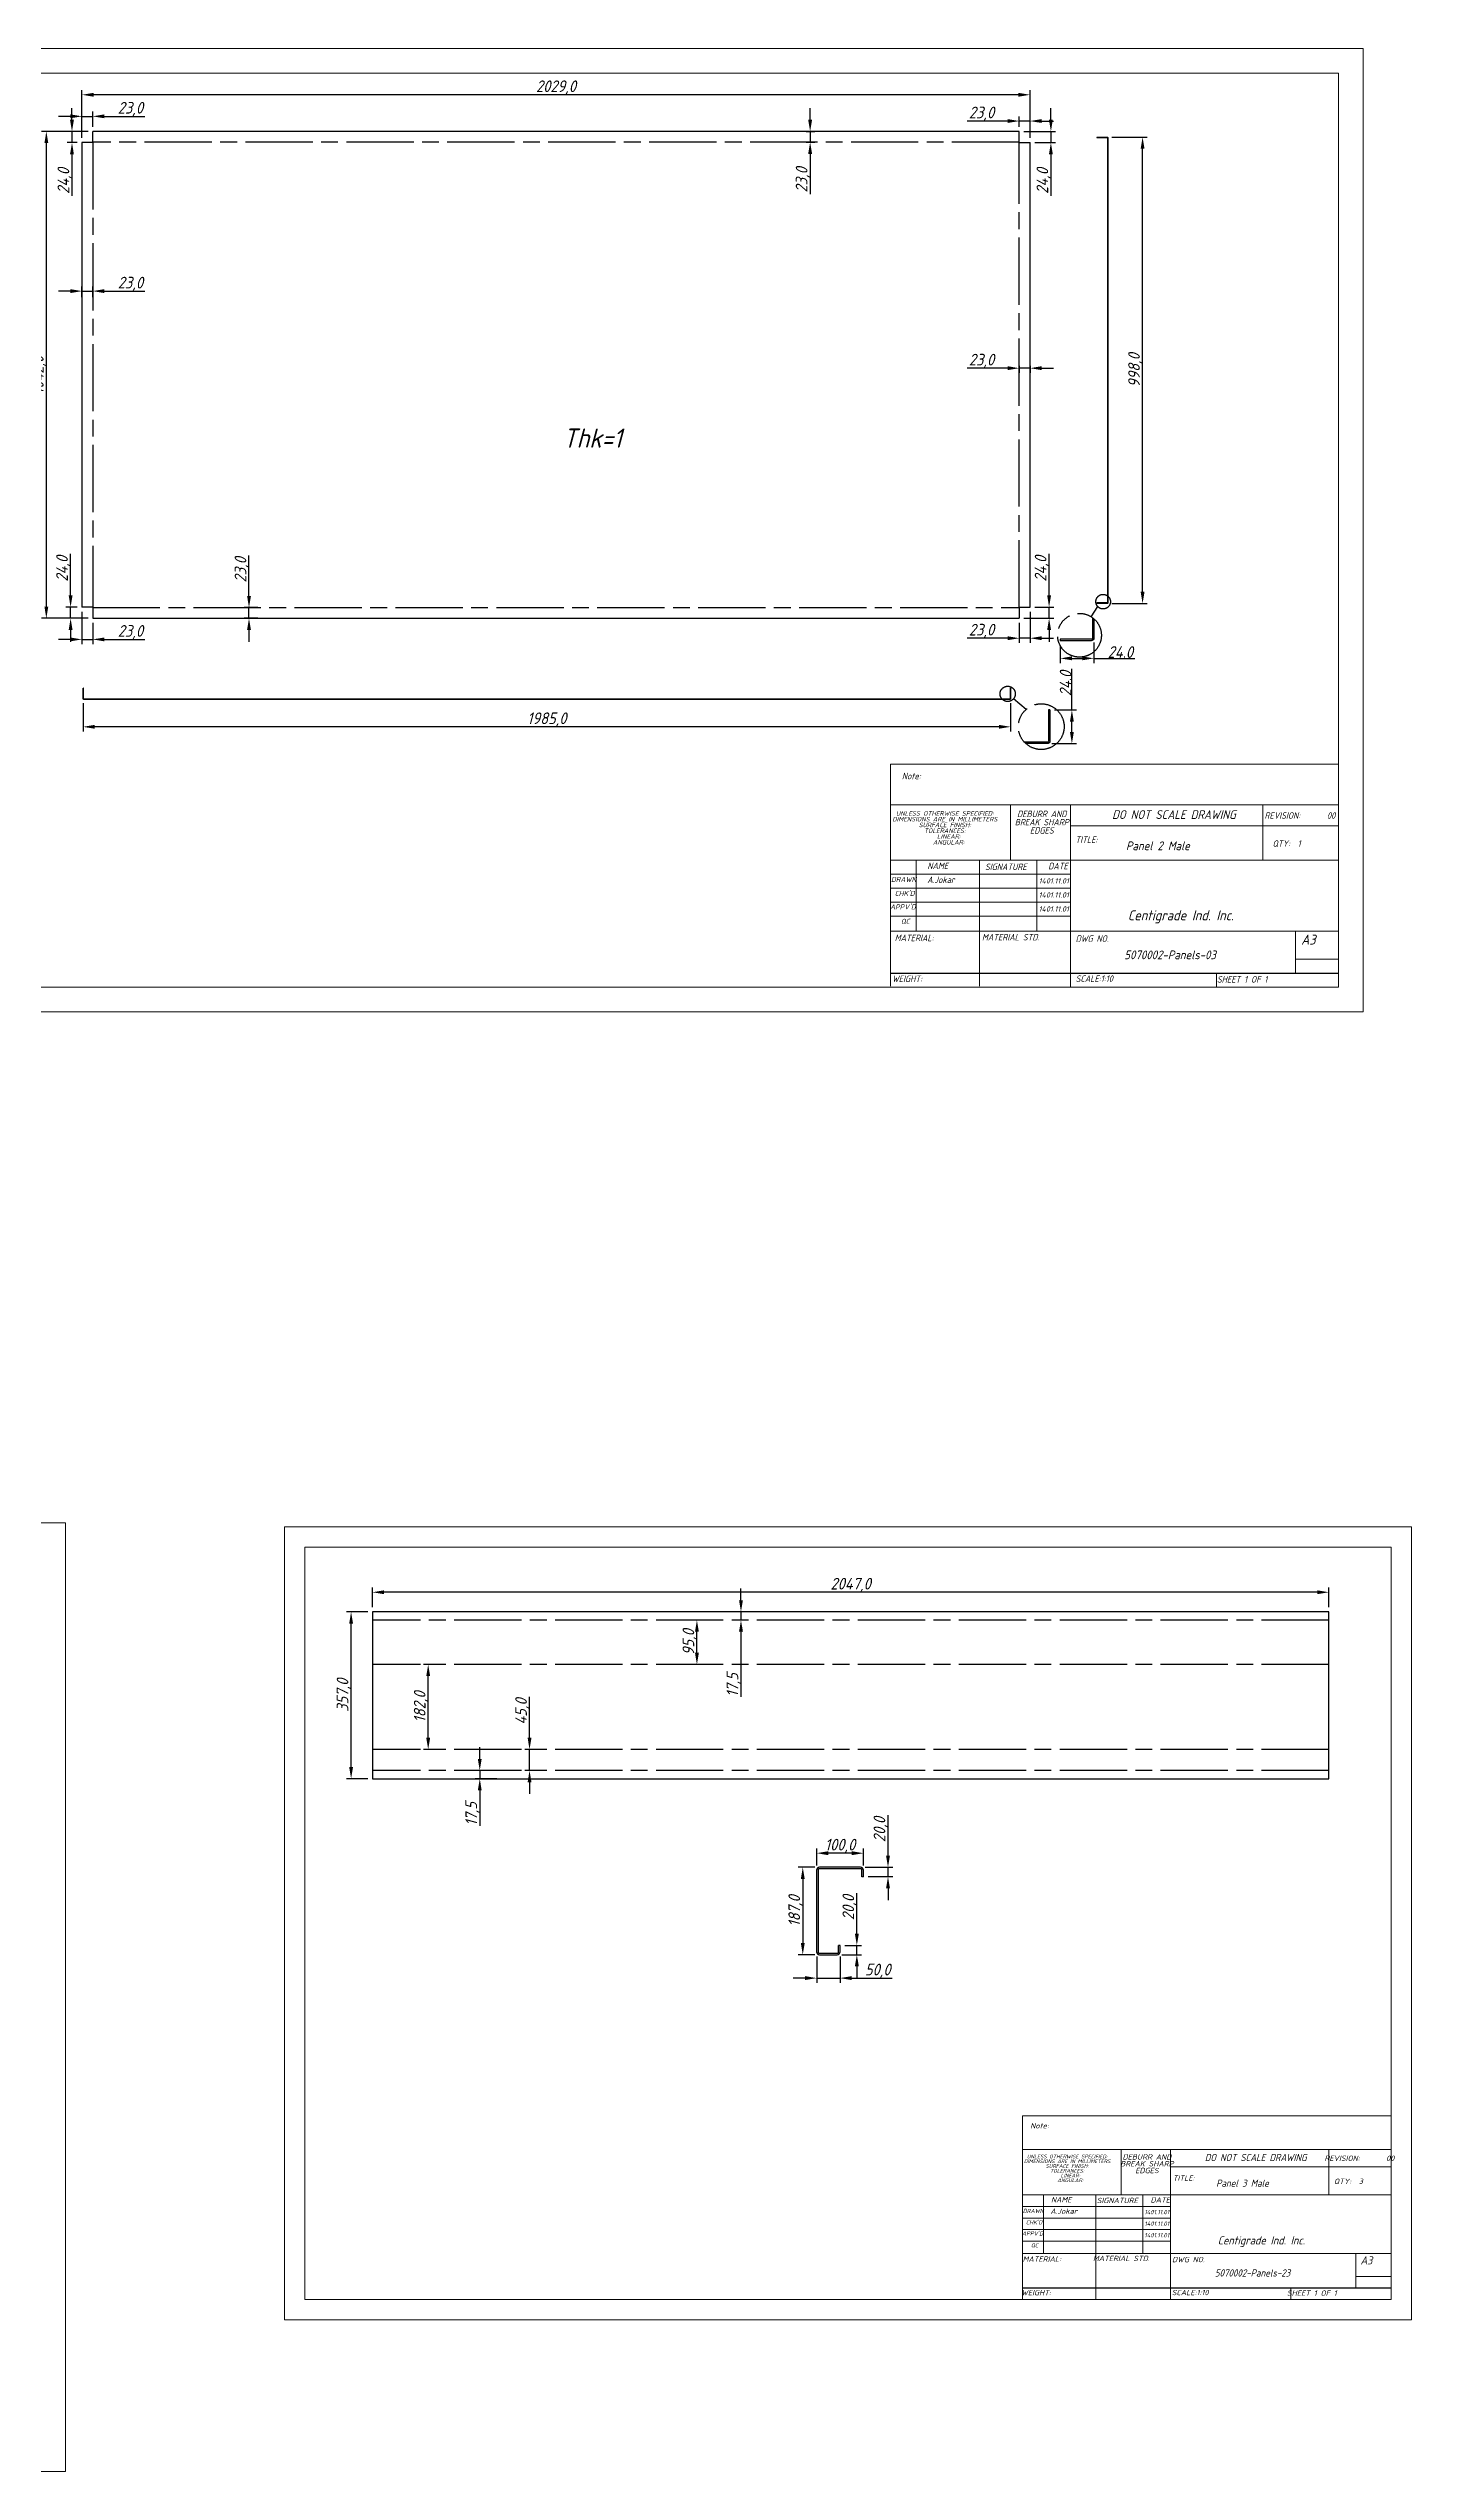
# Model space of a CAD drawing. Header units: inches. Extents: x 18597 to 101525, y -10106 to 51.
# Drawn here: x 37275 to 40192, y -5499 to -314 of the extents above; entities that cross this region are included whole.
import ezdxf

# ---------------------------------------------------------------- set-up
doc = ezdxf.new("R2010")
doc.units = ezdxf.units.IN
doc.header["$LTSCALE"] = 6
doc.header["$MEASUREMENT"] = 0
doc.linetypes.add('ACAD_ISO08W100', pattern=[36, 24, -3, 6, -3])
doc.linetypes.add('SLD-Solid', pattern=[0])
doc.styles.add('GENISO', font='geniso.shx', dxfattribs={"oblique": 15})
doc.dimstyles.new('Scale', dxfattribs={"dimscale": 10, "dimtxt": 2.5, "dimasz": 2.5, "dimexe": 1, "dimexo": 1, "dimgap": 0.1, "dimtad": 1, "dimdec": 1, "dimzin": 0, "dimtxsty": 'GENISO', "dimcen": 2.5, "dimclrd": 1, "dimclre": 1, "dimclrt": 256, "dimadec": 0, "dimazin": 0, "dimtfac": 1, "dimtdec": 1, "dimtmove": 0, "dimatfit": 3, "dimfxl": 1, "dimtzin": 0, "dimlwd": -1, "dimlwe": -1, "dimarcsym": 0})

# ---------------------------------------------------------------- blocks, each defined once
blk = doc.blocks.new('*D122')
at = {"color": 1, "transparency": 16777216}
for p, q in [((39464.8, -1729.4), (39464.8, -1641.6)), ((39427.9, -1729.4), (39474.8, -1729.4)), ((39464.8, -1776.4), (39464.8, -1754.4)), ((39421.9, -1801.4), (39474.8, -1801.4))]:
    blk.add_line(p, q, dxfattribs=at)
for points in [[(39460.6, -1754.4), (39469, -1754.4), (39464.8, -1729.4)], [(39460.6, -1776.4), (39469, -1776.4), (39464.8, -1801.4)]]:
    blk.add_solid(points, dxfattribs=at)
at = {"layer": 'Defpoints', "color": 0, "transparency": 16777216}
for p in [(39417.9, -1729.4), (39464.8, -1729.4), (39411.9, -1801.4)]:
    blk.add_point(p, dxfattribs=at)
at = {"transparency": 16777216, "insert": (39451.3, -1673), "char_height": 25, "attachment_point": 5, "rotation": 90, "style": 'GENISO'}
blk.add_mtext('24.0', dxfattribs=at)
blk = doc.blocks.new('*D123')
at = {"color": 1, "transparency": 16777216}
for p, q in [((39440, -1591.1), (39440, -1629)), ((39512, -1585.1), (39512, -1629)), ((39465, -1619), (39487, -1619)), ((39512, -1619), (39599.7, -1619))]:
    blk.add_line(p, q, dxfattribs=at)
for points in [[(39465, -1614.8), (39465, -1623.1), (39440, -1619)], [(39487, -1614.8), (39487, -1623.1), (39512, -1619)]]:
    blk.add_solid(points, dxfattribs=at)
at = {"layer": 'Defpoints', "color": 0, "transparency": 16777216}
for p in [(39440, -1581.1), (39512, -1575.1), (39512, -1619)]:
    blk.add_point(p, dxfattribs=at)
at = {"transparency": 16777216, "insert": (39568.4, -1605.5), "char_height": 25, "attachment_point": 5, "style": 'GENISO'}
blk.add_mtext('24.0', dxfattribs=at)
blk = doc.blocks.new('*D124')
at = {"color": 1, "transparency": 16777216}
for p, q in [((37348.6, -1715.1), (37348.6, -1775.5)), ((39333.6, -1715.1), (39333.6, -1775.5)), ((39308.6, -1765.5), (37373.6, -1765.5))]:
    blk.add_line(p, q, dxfattribs=at)
for points in [[(37373.6, -1761.3), (37373.6, -1769.6), (37348.6, -1765.5)], [(39308.6, -1761.3), (39308.6, -1769.6), (39333.6, -1765.5)]]:
    blk.add_solid(points, dxfattribs=at)
at = {"layer": 'Defpoints', "color": 0, "transparency": 16777216}
for p in [(37348.6, -1705.1), (39333.6, -1705.1), (37348.6, -1765.5)]:
    blk.add_point(p, dxfattribs=at)
at = {"transparency": 16777216, "insert": (38341.1, -1750.1), "char_height": 25, "attachment_point": 5, "style": 'GENISO'}
blk.add_mtext('1985,0', dxfattribs=at)
blk = doc.blocks.new('*D125')
at = {"color": 1, "transparency": 16777216}
for p, q in [((39550, -503.5), (39626.1, -503.5)), ((39616.1, -1476.5), (39616.1, -528.5)), ((39550, -1501.5), (39626.1, -1501.5))]:
    blk.add_line(p, q, dxfattribs=at)
for points in [[(39611.9, -528.5), (39620.2, -528.5), (39616.1, -503.5)], [(39611.9, -1476.5), (39620.2, -1476.5), (39616.1, -1501.5)]]:
    blk.add_solid(points, dxfattribs=at)
at = {"layer": 'Defpoints', "color": 0, "transparency": 16777216}
for p in [(39540, -503.5), (39616.1, -503.5), (39540, -1501.5)]:
    blk.add_point(p, dxfattribs=at)
at = {"transparency": 16777216, "insert": (39600.7, -1002.5), "char_height": 25, "attachment_point": 5, "rotation": 90, "style": 'GENISO'}
blk.add_mtext('998,0', dxfattribs=at)
blk = doc.blocks.new('*D133')
at = {"color": 1, "transparency": 16777216}
for p, q in [((37321.9, -1484.3), (37321.9, -1395.3)), ((37336.2, -1509.3), (37311.9, -1509.3)), ((37359.2, -1533.3), (37311.9, -1533.3)), ((37321.9, -1533.3), (37321.9, -1509.3)), ((37321.9, -1558.3), (37321.9, -1583.3))]:
    blk.add_line(p, q, dxfattribs=at)
for points in [[(37317.8, -1484.3), (37326.1, -1484.3), (37321.9, -1509.3)], [(37317.8, -1558.3), (37326.1, -1558.3), (37321.9, -1533.3)]]:
    blk.add_solid(points, dxfattribs=at)
at = {"layer": 'Defpoints', "color": 0, "transparency": 16777216}
for p in [(37321.9, -1509.3), (37346.2, -1509.3), (37369.2, -1533.3)]:
    blk.add_point(p, dxfattribs=at)
at = {"transparency": 16777216, "insert": (37306.5, -1427.3), "char_height": 25, "attachment_point": 5, "rotation": 90, "style": 'GENISO'}
blk.add_mtext('24,0', dxfattribs=at)
blk = doc.blocks.new('*D130')
at = {"color": 1, "transparency": 16777216}
for p, q in [((37324.9, -466.3), (37324.9, -441.3)), ((37359.2, -491.3), (37314.9, -491.3)), ((37336.2, -515.3), (37314.9, -515.3)), ((37324.9, -491.3), (37324.9, -515.3)), ((37324.9, -540.3), (37324.9, -629.2))]:
    blk.add_line(p, q, dxfattribs=at)
for points in [[(37320.7, -466.3), (37329, -466.3), (37324.9, -491.3)], [(37320.7, -540.3), (37329, -540.3), (37324.9, -515.3)]]:
    blk.add_solid(points, dxfattribs=at)
at = {"layer": 'Defpoints', "color": 0, "transparency": 16777216}
for p in [(37324.9, -515.3), (37346.2, -515.3), (37369.2, -491.3)]:
    blk.add_point(p, dxfattribs=at)
at = {"transparency": 16777216, "insert": (37309.5, -597.3), "char_height": 25, "attachment_point": 5, "rotation": 90, "style": 'GENISO'}
blk.add_mtext('24,0', dxfattribs=at)
blk = doc.blocks.new('*D131')
at = {"color": 1, "transparency": 16777216}
for p, q in [((39419.9, -466.3), (39419.9, -441.3)), ((39362.2, -491.3), (39429.9, -491.3)), ((39385.2, -515.3), (39429.9, -515.3)), ((39419.9, -491.3), (39419.9, -515.3)), ((39419.9, -540.3), (39419.9, -629.2))]:
    blk.add_line(p, q, dxfattribs=at)
for points in [[(39415.7, -466.3), (39424, -466.3), (39419.9, -491.3)], [(39415.7, -540.3), (39424, -540.3), (39419.9, -515.3)]]:
    blk.add_solid(points, dxfattribs=at)
at = {"layer": 'Defpoints', "color": 0, "transparency": 16777216}
for p in [(39352.2, -491.3), (39375.2, -515.3), (39419.9, -515.3)]:
    blk.add_point(p, dxfattribs=at)
at = {"transparency": 16777216, "insert": (39404.5, -597.3), "char_height": 25, "attachment_point": 5, "rotation": 90, "style": 'GENISO'}
blk.add_mtext('24,0', dxfattribs=at)
blk = doc.blocks.new('*D132')
at = {"color": 1, "transparency": 16777216}
for p, q in [((39416, -1484.3), (39416, -1395.3)), ((39362.2, -1533.3), (39426, -1533.3)), ((39385.2, -1509.3), (39426, -1509.3)), ((39416, -1533.3), (39416, -1509.3)), ((39416, -1558.3), (39416, -1583.3))]:
    blk.add_line(p, q, dxfattribs=at)
for points in [[(39411.9, -1484.3), (39420.2, -1484.3), (39416, -1509.3)], [(39411.9, -1558.3), (39420.2, -1558.3), (39416, -1533.3)]]:
    blk.add_solid(points, dxfattribs=at)
at = {"layer": 'Defpoints', "color": 0, "transparency": 16777216}
for p in [(39352.2, -1533.3), (39375.2, -1509.3), (39416, -1509.3)]:
    blk.add_point(p, dxfattribs=at)
at = {"transparency": 16777216, "insert": (39400.7, -1427.3), "char_height": 25, "attachment_point": 5, "rotation": 90, "style": 'GENISO'}
blk.add_mtext('24,0', dxfattribs=at)
blk = doc.blocks.new('*D110')
at = {"color": 1, "transparency": 16777216}
for p, q in [((39352.2, -1543.3), (39352.2, -1585.9)), ((39375.2, -1519.3), (39375.2, -1585.9)), ((39327.2, -1575.9), (39240.7, -1575.9)), ((39375.2, -1575.9), (39352.2, -1575.9)), ((39400.2, -1575.9), (39425.2, -1575.9))]:
    blk.add_line(p, q, dxfattribs=at)
for points in [[(39327.2, -1571.7), (39327.2, -1580.1), (39352.2, -1575.9)], [(39400.2, -1571.7), (39400.2, -1580.1), (39375.2, -1575.9)]]:
    blk.add_solid(points, dxfattribs=at)
at = {"layer": 'Defpoints', "color": 0, "transparency": 16777216}
for p in [(39352.2, -1533.3), (39375.2, -1509.3), (39352.2, -1575.9)]:
    blk.add_point(p, dxfattribs=at)
at = {"transparency": 16777216, "insert": (39271.4, -1560.5), "char_height": 25, "attachment_point": 5, "style": 'GENISO'}
blk.add_mtext('23,0', dxfattribs=at)
blk = doc.blocks.new('*D111')
at = {"color": 1, "transparency": 16777216}
for p, q in [((37346.2, -1519.3), (37346.2, -1588.4)), ((37369.2, -1543.3), (37369.2, -1588.4)), ((37321.2, -1578.4), (37296.2, -1578.4)), ((37346.2, -1578.4), (37369.2, -1578.4)), ((37394.2, -1578.4), (37480.6, -1578.4))]:
    blk.add_line(p, q, dxfattribs=at)
for points in [[(37321.2, -1574.3), (37321.2, -1582.6), (37346.2, -1578.4)], [(37394.2, -1574.3), (37394.2, -1582.6), (37369.2, -1578.4)]]:
    blk.add_solid(points, dxfattribs=at)
at = {"layer": 'Defpoints', "color": 0, "transparency": 16777216}
for p in [(37346.2, -1509.3), (37369.2, -1533.3), (37369.2, -1578.4)]:
    blk.add_point(p, dxfattribs=at)
at = {"transparency": 16777216, "insert": (37449.9, -1563.1), "char_height": 25, "attachment_point": 5, "style": 'GENISO'}
blk.add_mtext('23,0', dxfattribs=at)
blk = doc.blocks.new('*D112')
at = {"color": 1, "transparency": 16777216}
for p, q in [((37321.2, -459), (37296.2, -459)), ((37346.2, -505.3), (37346.2, -449)), ((37346.2, -459), (37369.2, -459)), ((37369.2, -481.3), (37369.2, -449)), ((37394.2, -459), (37480.6, -459))]:
    blk.add_line(p, q, dxfattribs=at)
for points in [[(37321.2, -454.8), (37321.2, -463.1), (37346.2, -459)], [(37394.2, -454.8), (37394.2, -463.1), (37369.2, -459)]]:
    blk.add_solid(points, dxfattribs=at)
at = {"layer": 'Defpoints', "color": 0, "transparency": 16777216}
for p in [(37369.2, -459), (37346.2, -515.3), (37369.2, -491.3)]:
    blk.add_point(p, dxfattribs=at)
at = {"transparency": 16777216, "insert": (37449.9, -443.6), "char_height": 25, "attachment_point": 5, "style": 'GENISO'}
blk.add_mtext('23,0', dxfattribs=at)
blk = doc.blocks.new('*D113')
at = {"color": 1, "transparency": 16777216}
for p, q in [((39352.2, -481.3), (39352.2, -459.1)), ((39375.2, -505.3), (39375.2, -459.1)), ((39327.2, -469.1), (39240.7, -469.1)), ((39375.2, -469.1), (39352.2, -469.1)), ((39400.2, -469.1), (39425.2, -469.1))]:
    blk.add_line(p, q, dxfattribs=at)
for points in [[(39327.2, -464.9), (39327.2, -473.2), (39352.2, -469.1)], [(39400.2, -464.9), (39400.2, -473.2), (39375.2, -469.1)]]:
    blk.add_solid(points, dxfattribs=at)
at = {"layer": 'Defpoints', "color": 0, "transparency": 16777216}
for p in [(39352.2, -469.1), (39352.2, -491.3), (39375.2, -515.3)]:
    blk.add_point(p, dxfattribs=at)
at = {"transparency": 16777216, "insert": (39271.4, -453.7), "char_height": 25, "attachment_point": 5, "style": 'GENISO'}
blk.add_mtext('23,0', dxfattribs=at)
blk = doc.blocks.new('*D114')
at = {"color": 1, "transparency": 16777216}
for p, q in [((37346.2, -505.3), (37346.2, -402.9)), ((39350.2, -412.9), (37371.2, -412.9)), ((39375.2, -505.3), (39375.2, -402.9))]:
    blk.add_line(p, q, dxfattribs=at)
for points in [[(37371.2, -408.7), (37371.2, -417), (37346.2, -412.9)], [(39350.2, -408.7), (39350.2, -417), (39375.2, -412.9)]]:
    blk.add_solid(points, dxfattribs=at)
at = {"layer": 'Defpoints', "color": 0, "transparency": 16777216}
for p in [(37346.2, -412.9), (37346.2, -515.3), (39375.2, -515.3)]:
    blk.add_point(p, dxfattribs=at)
at = {"transparency": 16777216, "insert": (38360.7, -397.5), "char_height": 25, "attachment_point": 5, "style": 'GENISO'}
blk.add_mtext('2029,0', dxfattribs=at)
blk = doc.blocks.new('*D115')
at = {"color": 1, "transparency": 16777216}
for p, q in [((37359.2, -491.3), (37260, -491.3)), ((37270, -1508.3), (37270, -516.3)), ((37359.2, -1533.3), (37260, -1533.3))]:
    blk.add_line(p, q, dxfattribs=at)
for points in [[(37265.9, -516.3), (37274.2, -516.3), (37270, -491.3)], [(37265.9, -1508.3), (37274.2, -1508.3), (37270, -1533.3)]]:
    blk.add_solid(points, dxfattribs=at)
at = {"layer": 'Defpoints', "color": 0, "transparency": 16777216}
for p in [(37270, -491.3), (37369.2, -491.3), (37369.2, -1533.3)]:
    blk.add_point(p, dxfattribs=at)
at = {"transparency": 16777216, "insert": (37254.7, -1012.3), "char_height": 25, "attachment_point": 5, "rotation": 90, "style": 'GENISO'}
blk.add_mtext('1042,0', dxfattribs=at)
blk = doc.blocks.new('*D138')
at = {"color": 1, "transparency": 16777216}
for p, q in [((39327.2, -998), (39240.7, -998)), ((39352.2, -993), (39352.2, -1008)), ((39375.2, -998), (39352.2, -998)), ((39375.2, -993), (39375.2, -1008)), ((39400.2, -998), (39425.2, -998))]:
    blk.add_line(p, q, dxfattribs=at)
for points in [[(39327.2, -993.8), (39327.2, -1002.1), (39352.2, -998)], [(39400.2, -993.8), (39400.2, -1002.1), (39375.2, -998)]]:
    blk.add_solid(points, dxfattribs=at)
at = {"layer": 'Defpoints', "color": 0, "transparency": 16777216}
for p in [(39352.2, -983), (39375.2, -983), (39352.2, -998)]:
    blk.add_point(p, dxfattribs=at)
at = {"transparency": 16777216, "insert": (39271.4, -982.6), "char_height": 25, "attachment_point": 5, "style": 'GENISO'}
blk.add_mtext('23,0', dxfattribs=at)
blk = doc.blocks.new('*D139')
at = {"color": 1, "transparency": 16777216}
for p, q in [((38904.6, -466.3), (38904.6, -441.3)), ((38895.9, -491.3), (38914.6, -491.3)), ((38895.9, -514.3), (38914.6, -514.3)), ((38904.6, -491.3), (38904.6, -514.3)), ((38904.6, -539.3), (38904.6, -625.7))]:
    blk.add_line(p, q, dxfattribs=at)
for points in [[(38900.4, -466.3), (38908.8, -466.3), (38904.6, -491.3)], [(38900.4, -539.3), (38908.8, -539.3), (38904.6, -514.3)]]:
    blk.add_solid(points, dxfattribs=at)
at = {"layer": 'Defpoints', "color": 0, "transparency": 16777216}
for p in [(38885.9, -491.3), (38885.9, -514.3), (38904.6, -514.3)]:
    blk.add_point(p, dxfattribs=at)
at = {"transparency": 16777216, "insert": (38889.2, -595), "char_height": 25, "attachment_point": 5, "rotation": 90, "style": 'GENISO'}
blk.add_mtext('23,0', dxfattribs=at)
blk = doc.blocks.new('*D140')
at = {"color": 1, "transparency": 16777216}
for p, q in [((37346.2, -845.7), (37346.2, -823)), ((37369.2, -845.7), (37369.2, -823)), ((37321.2, -833), (37296.2, -833)), ((37346.2, -833), (37369.2, -833)), ((37394.2, -833), (37480.6, -833))]:
    blk.add_line(p, q, dxfattribs=at)
for points in [[(37321.2, -828.9), (37321.2, -837.2), (37346.2, -833)], [(37394.2, -828.9), (37394.2, -837.2), (37369.2, -833)]]:
    blk.add_solid(points, dxfattribs=at)
at = {"layer": 'Defpoints', "color": 0, "transparency": 16777216}
for p in [(37346.2, -855.7), (37369.2, -833), (37369.2, -855.7)]:
    blk.add_point(p, dxfattribs=at)
at = {"transparency": 16777216, "insert": (37449.9, -817.7), "char_height": 25, "attachment_point": 5, "style": 'GENISO'}
blk.add_mtext('23,0', dxfattribs=at)
blk = doc.blocks.new('*D141')
at = {"color": 1, "transparency": 16777216}
for p, q in [((37703.7, -1485.3), (37703.7, -1398.8)), ((37722.5, -1510.3), (37693.7, -1510.3)), ((37722.5, -1533.3), (37693.7, -1533.3)), ((37703.7, -1533.3), (37703.7, -1510.3)), ((37703.7, -1558.3), (37703.7, -1583.3))]:
    blk.add_line(p, q, dxfattribs=at)
for points in [[(37699.6, -1485.3), (37707.9, -1485.3), (37703.7, -1510.3)], [(37699.6, -1558.3), (37707.9, -1558.3), (37703.7, -1533.3)]]:
    blk.add_solid(points, dxfattribs=at)
at = {"layer": 'Defpoints', "color": 0, "transparency": 16777216}
for p in [(37703.7, -1510.3), (37732.5, -1510.3), (37732.5, -1533.3)]:
    blk.add_point(p, dxfattribs=at)
at = {"transparency": 16777216, "insert": (37688.4, -1429.5), "char_height": 25, "attachment_point": 5, "rotation": 90, "style": 'GENISO'}
blk.add_mtext('23,0', dxfattribs=at)
blk = doc.blocks.new('*D446')
at = {"color": 1, "transparency": 16777216}
for p, q in [((39071.3, -4181.2), (39071.3, -4094.8)), ((39022.6, -4206.2), (39081.3, -4206.2)), ((39028.6, -4226.2), (39081.3, -4226.2)), ((39071.3, -4226.2), (39071.3, -4206.2)), ((39071.3, -4251.2), (39071.3, -4276.2))]:
    blk.add_line(p, q, dxfattribs=at)
for points in [[(39067.1, -4181.2), (39075.4, -4181.2), (39071.3, -4206.2)], [(39067.1, -4251.2), (39075.4, -4251.2), (39071.3, -4226.2)]]:
    blk.add_solid(points, dxfattribs=at)
at = {"layer": 'Defpoints', "color": 0, "transparency": 16777216}
for p in [(39012.6, -4206.2), (39018.6, -4226.2), (39071.3, -4206.2)]:
    blk.add_point(p, dxfattribs=at)
at = {"transparency": 16777216, "insert": (39055.9, -4125.5), "char_height": 25, "attachment_point": 5, "rotation": 90, "style": 'GENISO'}
blk.add_mtext('20,0', dxfattribs=at)
blk = doc.blocks.new('*D447')
at = {"color": 1, "transparency": 16777216}
for p, q in [((38918.6, -4202.2), (38918.6, -4166)), ((38993.6, -4176), (38943.6, -4176)), ((39018.6, -4202.2), (39018.6, -4166))]:
    blk.add_line(p, q, dxfattribs=at)
for points in [[(38943.6, -4171.8), (38943.6, -4180.2), (38918.6, -4176)], [(38993.6, -4171.8), (38993.6, -4180.2), (39018.6, -4176)]]:
    blk.add_solid(points, dxfattribs=at)
at = {"layer": 'Defpoints', "color": 0, "transparency": 16777216}
for p in [(38918.6, -4176), (38918.6, -4212.2), (39018.6, -4212.2)]:
    blk.add_point(p, dxfattribs=at)
at = {"transparency": 16777216, "insert": (38968.6, -4160.6), "char_height": 25, "attachment_point": 5, "style": 'GENISO'}
blk.add_mtext('100,0', dxfattribs=at)
blk = doc.blocks.new('*D448')
at = {"color": 1, "transparency": 16777216}
for p, q in [((38914.6, -4206.2), (38878.8, -4206.2)), ((38888.8, -4231.2), (38888.8, -4368.2)), ((38914.6, -4393.2), (38878.8, -4393.2))]:
    blk.add_line(p, q, dxfattribs=at)
for points in [[(38884.7, -4231.2), (38893, -4231.2), (38888.8, -4206.2)], [(38884.7, -4368.2), (38893, -4368.2), (38888.8, -4393.2)]]:
    blk.add_solid(points, dxfattribs=at)
at = {"layer": 'Defpoints', "color": 0, "transparency": 16777216}
for p in [(38924.6, -4206.2), (38888.8, -4393.2), (38924.6, -4393.2)]:
    blk.add_point(p, dxfattribs=at)
at = {"transparency": 16777216, "insert": (38873.5, -4299.7), "char_height": 25, "attachment_point": 5, "rotation": 90, "style": 'GENISO'}
blk.add_mtext('187,0', dxfattribs=at)
blk = doc.blocks.new('*D449')
at = {"color": 1, "transparency": 16777216}
for p, q in [((38918.6, -4397.2), (38918.6, -4453.3)), ((38968.6, -4397.2), (38968.6, -4453.3)), ((38893.6, -4443.3), (38868.6, -4443.3)), ((38918.6, -4443.3), (38968.6, -4443.3)), ((38993.6, -4443.3), (39080, -4443.3))]:
    blk.add_line(p, q, dxfattribs=at)
for points in [[(38893.6, -4439.1), (38893.6, -4447.5), (38918.6, -4443.3)], [(38993.6, -4439.1), (38993.6, -4447.5), (38968.6, -4443.3)]]:
    blk.add_solid(points, dxfattribs=at)
at = {"layer": 'Defpoints', "color": 0, "transparency": 16777216}
for p in [(38918.6, -4387.2), (38968.6, -4387.2), (38968.6, -4443.3)]:
    blk.add_point(p, dxfattribs=at)
at = {"transparency": 16777216, "insert": (39049.3, -4427.9), "char_height": 25, "attachment_point": 5, "style": 'GENISO'}
blk.add_mtext('50,0', dxfattribs=at)
blk = doc.blocks.new('*D450')
at = {"color": 1, "transparency": 16777216}
for p, q in [((39004.6, -4348.2), (39004.6, -4261.8)), ((38972.6, -4393.2), (39014.6, -4393.2)), ((38978.6, -4373.2), (39014.6, -4373.2)), ((39004.6, -4393.2), (39004.6, -4373.2)), ((39004.6, -4418.2), (39004.6, -4443.2))]:
    blk.add_line(p, q, dxfattribs=at)
for points in [[(39000.4, -4348.2), (39008.8, -4348.2), (39004.6, -4373.2)], [(39000.4, -4418.2), (39008.8, -4418.2), (39004.6, -4393.2)]]:
    blk.add_solid(points, dxfattribs=at)
at = {"layer": 'Defpoints', "color": 0, "transparency": 16777216}
for p in [(38962.6, -4393.2), (38968.6, -4373.2), (39004.6, -4373.2)]:
    blk.add_point(p, dxfattribs=at)
at = {"transparency": 16777216, "insert": (38989.2, -4292.5), "char_height": 25, "attachment_point": 5, "rotation": 90, "style": 'GENISO'}
blk.add_mtext('20,0', dxfattribs=at)
blk = doc.blocks.new('*D451')
at = {"color": 1, "transparency": 16777216}
for p, q in [((37967.8, -3649.6), (37967.8, -3607.6)), ((39989.8, -3617.6), (37992.8, -3617.6)), ((40014.8, -3649.6), (40014.8, -3607.6))]:
    blk.add_line(p, q, dxfattribs=at)
for points in [[(37992.8, -3613.4), (37992.8, -3621.7), (37967.8, -3617.6)], [(39989.8, -3613.4), (39989.8, -3621.7), (40014.8, -3617.6)]]:
    blk.add_solid(points, dxfattribs=at)
at = {"layer": 'Defpoints', "color": 0, "transparency": 16777216}
for p in [(37967.8, -3617.6), (37967.8, -3659.6), (40014.8, -3659.6)]:
    blk.add_point(p, dxfattribs=at)
at = {"transparency": 16777216, "insert": (38991.3, -3602.2), "char_height": 25, "attachment_point": 5, "style": 'GENISO'}
blk.add_mtext('2047,0', dxfattribs=at)
blk = doc.blocks.new('*D452')
at = {"color": 1, "transparency": 16777216}
for p, q in [((37957.8, -3659.6), (37912.2, -3659.6)), ((37922.2, -3991.6), (37922.2, -3684.6)), ((37957.8, -4016.6), (37912.2, -4016.6))]:
    blk.add_line(p, q, dxfattribs=at)
for points in [[(37918.1, -3684.6), (37926.4, -3684.6), (37922.2, -3659.6)], [(37918.1, -3991.6), (37926.4, -3991.6), (37922.2, -4016.6)]]:
    blk.add_solid(points, dxfattribs=at)
at = {"layer": 'Defpoints', "color": 0, "transparency": 16777216}
for p in [(37922.2, -3659.6), (37967.8, -3659.6), (37967.8, -4016.6)]:
    blk.add_point(p, dxfattribs=at)
at = {"transparency": 16777216, "insert": (37906.8, -3838.1), "char_height": 25, "attachment_point": 5, "rotation": 90, "style": 'GENISO'}
blk.add_mtext('357,0', dxfattribs=at)
blk = doc.blocks.new('*D453')
at = {"color": 1, "transparency": 16777216}
for p, q in [((38197.6, -3974.1), (38197.6, -3949.1)), ((38233.8, -3999.1), (38187.6, -3999.1)), ((38233.8, -4016.6), (38187.6, -4016.6)), ((38197.6, -3999.1), (38197.6, -4016.6)), ((38197.6, -4041.6), (38197.6, -4117.4))]:
    blk.add_line(p, q, dxfattribs=at)
for points in [[(38193.4, -3974.1), (38201.7, -3974.1), (38197.6, -3999.1)], [(38193.4, -4041.6), (38201.7, -4041.6), (38197.6, -4016.6)]]:
    blk.add_solid(points, dxfattribs=at)
at = {"layer": 'Defpoints', "color": 0, "transparency": 16777216}
for p in [(38197.6, -4016.6), (38243.8, -3999.1), (38243.8, -4016.6)]:
    blk.add_point(p, dxfattribs=at)
at = {"transparency": 16777216, "insert": (38182.2, -4092), "char_height": 25, "attachment_point": 5, "rotation": 90, "style": 'GENISO'}
blk.add_mtext('17,5', dxfattribs=at)
blk = doc.blocks.new('*D454')
at = {"color": 1, "transparency": 16777216}
for p, q in [((38304.1, -3929.1), (38304.1, -3841.5)), ((38307, -3954.1), (38294.1, -3954.1)), ((38304.1, -3999.1), (38304.1, -3954.1)), ((38317.6, -3999.1), (38294.1, -3999.1)), ((38304.1, -4024.1), (38304.1, -4049.1))]:
    blk.add_line(p, q, dxfattribs=at)
for points in [[(38300, -3929.1), (38308.3, -3929.1), (38304.1, -3954.1)], [(38300, -4024.1), (38308.3, -4024.1), (38304.1, -3999.1)]]:
    blk.add_solid(points, dxfattribs=at)
at = {"layer": 'Defpoints', "color": 0, "transparency": 16777216}
for p in [(38304.1, -3954.1), (38317, -3954.1), (38327.6, -3999.1)]:
    blk.add_point(p, dxfattribs=at)
at = {"transparency": 16777216, "insert": (38288.8, -3872.8), "char_height": 25, "attachment_point": 5, "rotation": 90, "style": 'GENISO'}
blk.add_mtext('45,0', dxfattribs=at)
blk = doc.blocks.new('*D455')
at = {"color": 1, "transparency": 16777216}
for p, q in [((38094.6, -3772.1), (38077.2, -3772.1)), ((38087.2, -3929.1), (38087.2, -3797.1)), ((38102.9, -3954.1), (38077.2, -3954.1))]:
    blk.add_line(p, q, dxfattribs=at)
for points in [[(38083.1, -3797.1), (38091.4, -3797.1), (38087.2, -3772.1)], [(38083.1, -3929.1), (38091.4, -3929.1), (38087.2, -3954.1)]]:
    blk.add_solid(points, dxfattribs=at)
at = {"layer": 'Defpoints', "color": 0, "transparency": 16777216}
for p in [(38087.2, -3772.1), (38104.6, -3772.1), (38112.9, -3954.1)]:
    blk.add_point(p, dxfattribs=at)
at = {"transparency": 16777216, "insert": (38071.9, -3863.1), "char_height": 25, "attachment_point": 5, "rotation": 90, "style": 'GENISO'}
blk.add_mtext('182,0', dxfattribs=at)
blk = doc.blocks.new('*D456')
at = {"color": 1, "transparency": 16777216}
blk.add_line((38662.3, -3747.1), (38662.3, -3702.1), dxfattribs=at)
for points in [[(38658.2, -3702.1), (38666.5, -3702.1), (38662.3, -3677.1)], [(38658.2, -3747.1), (38666.5, -3747.1), (38662.3, -3772.1)]]:
    blk.add_solid(points, dxfattribs=at)
at = {"layer": 'Defpoints', "color": 0, "transparency": 16777216}
for p in [(38662.3, -3677.1), (38662.3, -3677.1), (38662.3, -3772.1)]:
    blk.add_point(p, dxfattribs=at)
at = {"transparency": 16777216, "insert": (38647, -3724.6), "char_height": 25, "attachment_point": 5, "rotation": 90, "style": 'GENISO'}
blk.add_mtext('95,0', dxfattribs=at)
blk = doc.blocks.new('*D457')
at = {"color": 1, "transparency": 16777216}
for p, q in [((38756.6, -3634.6), (38756.6, -3609.6)), ((38753.5, -3659.6), (38746.6, -3659.6)), ((38753.5, -3677.1), (38746.6, -3677.1)), ((38756.6, -3659.6), (38756.6, -3677.1)), ((38756.6, -3702.1), (38756.6, -3841.5))]:
    blk.add_line(p, q, dxfattribs=at)
for points in [[(38752.4, -3634.6), (38760.8, -3634.6), (38756.6, -3659.6)], [(38752.4, -3702.1), (38760.8, -3702.1), (38756.6, -3677.1)]]:
    blk.add_solid(points, dxfattribs=at)
at = {"layer": 'Defpoints', "color": 0, "transparency": 16777216}
for p in [(38756.6, -3677.1), (38763.5, -3659.6), (38763.5, -3677.1)]:
    blk.add_point(p, dxfattribs=at)
at = {"transparency": 16777216, "insert": (38741.2, -3816.1), "char_height": 25, "attachment_point": 5, "rotation": 90, "style": 'GENISO'}
blk.add_mtext('17,5', dxfattribs=at)

msp = doc.modelspace()

# ---------------------------------------------------------------- linework, layer by layer
for p, q in [((37369.16, -515.27), (37346.16, -515.27)), ((37369.16, -514.27), (37369.16, -491.27)), ((39352.16, -514.27), (39352.16, -491.27)), ((39352.16, -515.27), (39375.16, -515.27)), ((39517.98, -503.45), (39517.98, -504.45)), ((39517.98, -1500.45), (39517.98, -1501.45)), ((37369.16, -1509.27), (37346.16, -1509.27)), ((37369.16, -1510.27), (37369.16, -1533.27)), ((39352.16, -1509.27), (39375.16, -1509.27)), ((39352.16, -1510.27), (39352.16, -1533.27)), ((39440, -1578.13), (39440, -1581.13)), ((37349.63, -1683.06), (37348.63, -1683.06)), ((39333.63, -1683.06), (39332.63, -1683.06)), ((39417.87, -1729.36), (39414.87, -1729.36)), ((39076.52, -2292.58), (40035.4, -2292.58)), ((40014.78, -3659.58), (37967.78, -3659.58)), ((37967.78, -3659.58), (37967.78, -4016.58)), ((40014.78, -4016.58), (40014.78, -3659.58)), ((37967.78, -4016.58), (40014.78, -4016.58)), ((39018.56, -4226.25), (39015.56, -4226.25)), ((38968.56, -4373.25), (38965.56, -4373.25)), ((39358.83, -5106.48), (40148.09, -5106.48))]:
    msp.add_line(p, q)
at = {"linetype": 'ACAD_ISO08W100'}
for p, q in [((39505.88, -1529.84), (39520.12, -1508.08)), ((39366.85, -1728.33), (39339.87, -1705.52)), ((40014.78, -3677.08), (37967.78, -3677.08)), ((40014.78, -3772.08), (37967.78, -3772.08)), ((40014.78, -3954.08), (37967.78, -3954.08)), ((40014.78, -3999.08), (37967.78, -3999.08))]:
    msp.add_line(p, q, dxfattribs=at)
at = {"color": 7, "linetype": 'SLD-Solid', "lineweight": 0}
for p, q in [((39076.52, -1845.29), (40035.4, -1845.29)), ((39076.52, -1845.29), (39076.52, -1932.47)), ((39076.52, -1932.47), (40035.4, -1932.47)), ((39076.52, -1932.47), (39076.52, -2320.83)), ((39333.54, -1932.47), (39333.54, -2050.75)), ((39462.05, -1932.47), (39462.05, -2322.59)), ((39873.63, -2050.75), (39873.63, -1932.47)), ((40035.4, -1977.49), (39462.05, -1977.49)), ((40035.4, -2050.75), (39076.52, -2050.75)), ((39131.59, -2050.75), (39131.59, -2202.56)), ((39267.1, -2050.75), (39267.1, -2320.83)), ((39390.02, -2050.75), (39390.02, -2202.56)), ((39462.05, -2320.83), (39462.05, -2050.75)), ((39462.05, -2080.76), (39076.52, -2080.76)), ((39462.05, -2110.76), (39076.52, -2110.76)), ((39462.05, -2140.77), (39076.52, -2140.77)), ((39462.05, -2170.78), (39076.52, -2170.78)), ((39149.95, -2202.56), (39076.52, -2202.56)), ((39149.95, -2202.56), (40035.4, -2202.56)), ((39943.61, -2292.58), (39943.61, -2202.56)), ((40035.4, -2262.58), (39943.61, -2262.58)), ((39774.14, -2322.59), (39774.14, -2292.58)), ((39358.83, -4738.31), (40148.09, -4738.31)), ((39358.83, -4738.31), (39358.83, -4810.07)), ((39358.83, -4810.07), (40148.09, -4810.07)), ((39358.83, -4810.07), (39358.83, -5129.73)), ((39570.39, -4810.07), (39570.39, -4907.42)), ((39676.16, -4810.07), (39676.16, -5131.18)), ((40014.94, -4907.42), (40014.94, -4810.07)), ((40148.09, -4847.12), (39676.16, -4847.12)), ((40148.09, -4907.42), (39358.83, -4907.42)), ((39404.16, -4907.42), (39404.16, -5032.38)), ((39515.7, -4907.42), (39515.7, -5129.73)), ((39616.87, -4907.42), (39616.87, -5032.38)), ((39676.16, -5129.73), (39676.16, -4907.42)), ((39676.16, -4932.12), (39358.83, -4932.12)), ((39676.16, -4956.82), (39358.83, -4956.82)), ((39676.16, -4981.52), (39358.83, -4981.52)), ((39676.16, -5006.22), (39358.83, -5006.22)), ((39419.28, -5032.38), (39358.83, -5032.38)), ((39419.28, -5032.38), (40148.09, -5032.38)), ((40072.54, -5106.48), (40072.54, -5032.38)), ((40148.09, -5081.78), (40072.54, -5081.78)), ((39933.05, -5131.18), (39933.05, -5106.48))]:
    msp.add_line(p, q, dxfattribs=at)
for points in [[(37158.05, -313.75), (40088.36, -313.75), (40088.36, -2375.55), (37158.05, -2375.55)], [(37211.01, -366.7), (40035.4, -366.7), (40035.4, -2322.59), (37211.01, -2322.59)], [(34425.73, -3469.13), (37311.09, -3469.13), (37311.09, -5499.31), (34425.73, -5499.31)], [(37779.73, -3477.69), (40191.68, -3477.69), (40191.68, -5174.77), (37779.73, -5174.77)], [(37823.32, -3521.28), (40148.09, -3521.28), (40148.09, -5131.18), (37823.32, -5131.18)]]:
    msp.add_lwpolyline(points, close=True, dxfattribs=at)
for points in [[(37346.16, -515.27), (37346.16, -1509.27)], [(39352.16, -491.27), (37369.16, -491.27)], [(39375.16, -1509.27), (39375.16, -515.27)], [(37369.16, -1533.27), (39352.16, -1533.27)]]:
    msp.add_lwpolyline(points)
at = {"linetype": 'ACAD_ISO08W100'}
msp.add_lwpolyline([(39352.16, -514.27), (37369.16, -514.27), (37369.16, -1510.27), (39352.16, -1510.27)], close=True, dxfattribs=at)
for points in [[(39517.98, -503.45), (39539.98, -503.45, -0.4142136), (39541.98, -505.45), (39541.98, -1499.45, -0.4142136), (39539.98, -1501.45), (39517.98, -1501.45)], [(39517.98, -504.45), (39539.98, -504.45, -0.4142136), (39540.98, -505.45), (39540.98, -1499.45, -0.4142136), (39539.98, -1500.45), (39517.98, -1500.45)], [(39509, -1531.96), (39509, -1575.13, -0.4142136), (39506, -1578.13), (39440, -1578.13)], [(39512, -1534.38), (39512, -1575.13, -0.4142136), (39506, -1581.13), (39440, -1581.13)], [(39333.63, -1683.06), (39333.63, -1705.06, -0.4142136), (39331.63, -1707.06), (37350.63, -1707.06, -0.4142136), (37348.63, -1705.06), (37348.63, -1683.06)], [(39332.63, -1683.06), (39332.63, -1705.06, -0.4142136), (39331.63, -1706.06), (37350.63, -1706.06, -0.4142136), (37349.63, -1705.06), (37349.63, -1683.06)], [(39414.87, -1729.36), (39414.87, -1795.36, -0.4142136), (39411.87, -1798.36), (39363.23, -1798.36)], [(39417.87, -1729.36), (39417.87, -1795.36, -0.4142136), (39411.87, -1801.36), (39366.26, -1801.36)], [(39018.56, -4226.25), (39018.56, -4212.25, 0.4142136), (39012.56, -4206.25), (38924.56, -4206.25, 0.4142136), (38918.56, -4212.25), (38918.56, -4387.25, 0.4142136), (38924.56, -4393.25), (38962.56, -4393.25, 0.4142136), (38968.56, -4387.25), (38968.56, -4373.25)], [(39015.56, -4226.25), (39015.56, -4212.25, 0.4142136), (39012.56, -4209.25), (38924.56, -4209.25, 0.4142136), (38921.56, -4212.25), (38921.56, -4387.25, 0.4142136), (38924.56, -4390.25), (38962.56, -4390.25, 0.4142136), (38965.56, -4387.25), (38965.56, -4373.25)]]:
    msp.add_lwpolyline(points, format="xyb")
for centre, radius in [((39531.68, -1497.6), 15.6), ((39481.1, -1569.55), 46.81), ((39327.41, -1694.98), 16.33), ((39399.2, -1765.11), 48.98)]:
    msp.add_circle(centre, radius, dxfattribs=at)

# ---------------------------------------------------------------- texts
at = {"style": 'GENISO', "oblique": 15}
msp.add_text('Thk=1', height=40.989, dxfattribs=at).set_placement((38375.67, -1168.06))
at = {"attachment_point": 5, "style": 'GENISO'}
for s, insert, char_height in [('Note:', (39121.19, -1870.81), 13.922), ('DIMENSIONS ARE IN MILLIMETERS', (39192.94, -1963.15), 9.7451), ('UNLESS OTHERWISE SPECIFIED:', (39192.94, -1950.8), 9.7451), ('BREAK SHARP', (39400.31, -1969.51), 13.9215), ('DEBURR AND', (39400.31, -1951.86), 13.922), ('DO NOT SCALE DRAWING', (39683.14, -1953.32), 18.7405), ('REVISION:       00', (39952.75, -1955.3), 13.9215), ('SURFACE FINISH:', (39192.94, -1975.51), 9.7451), ('TOLERANCES:', (39192.94, -1987.87), 9.7451), ('ANGULAR:', (39201.29, -2012.58), 9.745), ('LINEAR:', (39201.29, -2000.22), 9.745), ('EDGES', (39400.31, -1987.16), 13.922), ('TITLE:', (39495.85, -2007.11), 13.922), ('Panel 2 Male', (39648.79, -2020.16), 18.7405), ('QTY:  1', (39924.35, -2015.32), 13.922), ('NAME', (39177.65, -2063.09), 13.922), ('SIGNATURE', (39323.4, -2065.08), 13.922), ('DATE', (39435.05, -2063.53), 13.922), ('DRAWN', (39104.82, -2092.16), 10.709), ("CHK'D", (39106.91, -2121.98), 10.709), ('A.Jokar', (39184.46, -2092.88), 13.922), ('1401.11.01', (39426.04, -2095.25), 11.137), ('1401.11.01', (39426.04, -2125.26), 11.137), ("APPV'D", (39103.11, -2150.9), 10.709), ('QC', (39108.21, -2181.62), 10.709), ('1401.11.01', (39426.04, -2155.27), 11.137), ('Centigrade Ind. Inc.', (39697.79, -2172.06), 21.4177), ('MATERIAL:', (39127.29, -2217.33), 13.922), ('MATERIAL STD.', (39333.66, -2215.75), 13.9215), ('DWG NO.', (39508.11, -2218.66), 13.922), ('A3', (39970.94, -2220.87), 21.418), ('5070002-Panels-03', (39674.97, -2253.52), 18.7405), ('WEIGHT:', (39111.98, -2304.76), 13.922), ('SCALE:1:10', (39512.73, -2304.43), 13.922), ('SHEET 1 OF 1', (39829.09, -2305.91), 13.9215), ('Note:', (39395.6, -4759.32), 11.459), ('UNLESS OTHERWISE SPECIFIED:', (39454.66, -4825.15), 8.0212), ('DEBURR AND', (39625.35, -4826.03), 11.459), ('DO NOT SCALE DRAWING', (39858.14, -4827.23), 15.4254), ('DIMENSIONS ARE IN MILLIMETERS', (39454.66, -4835.32), 8.0212), ('SURFACE FINISH:', (39454.66, -4845.5), 8.0212), ('TOLERANCES:', (39454.66, -4855.67), 8.0212), ('ANGULAR:', (39461.53, -4876.01), 8.021), ('LINEAR:', (39461.53, -4865.84), 8.021), ('BREAK SHARP', (39625.35, -4840.56), 11.4589), ('EDGES', (39625.35, -4855.09), 11.459), ('TITLE:', (39703.99, -4871.5), 11.459), ('REVISION:       00', (40080.06, -4828.86), 11.4589), ('QTY:  3', (40056.68, -4878.26), 11.459), ('NAME', (39442.07, -4917.58), 11.459), ('SIGNATURE', (39562.04, -4919.22), 11.459), ('DATE', (39653.94, -4917.95), 11.459), ('Panel 3 Male', (39829.87, -4882.24), 15.4254), ('DRAWN', (39382.12, -4941.51), 8.815), ("CHK'D", (39383.84, -4966.05), 8.815), ('A.Jokar', (39447.68, -4942.11), 11.459), ('1401.11.01', (39646.53, -4944.05), 9.167), ('1401.11.01', (39646.53, -4968.75), 9.167), ("APPV'D", (39380.72, -4989.86), 8.815), ('QC', (39384.92, -5015.14), 8.815), ('1401.11.01', (39646.53, -4993.45), 9.167), ('Centigrade Ind. Inc.', (39870.2, -5007.28), 17.6291), ('MATERIAL:', (39400.62, -5044.53), 11.459), ('MATERIAL STD.', (39570.49, -5043.24), 11.4589), ('DWG NO.', (39714.08, -5045.63), 11.459), ('5070002-Panels-23', (39851.42, -5074.33), 15.4254), ('A3', (40095.04, -5047.45), 17.629), ('WEIGHT:', (39388.02, -5116.5), 11.459), ('SCALE:1:10', (39717.88, -5116.23), 11.459), ('SHEET 1 OF 1', (39978.28, -5117.45), 11.4589)]:
    msp.add_mtext(s, dxfattribs=dict(at, insert=insert, char_height=char_height))

# ---------------------------------------------------------------- dimensions: what is measured, and where the dimension line sits
for base, p1, p2, picture, middle in [((37346.16, -412.88), (39375.16, -515.27), (37346.16, -515.27), '*D114', (38360.66, -397.5)), ((37369.16, -458.97), (37346.16, -515.27), (37369.16, -491.27), '*D112', (37449.9, -443.59)), ((39352.16, -469.05), (39375.16, -515.27), (39352.16, -491.27), '*D113', (39271.43, -453.67)), ((37369.16, -833.03), (37346.16, -855.66), (37369.16, -855.66), '*D140', (37449.9, -817.66)), ((39352.16, -997.98), (39375.16, -983.02), (39352.16, -983.02), '*D138', (39271.43, -982.6)), ((37369.16, -1578.45), (37346.16, -1509.27), (37369.16, -1533.27), '*D111', (37449.9, -1563.07)), ((39352.16, -1575.91), (39375.16, -1509.27), (39352.16, -1533.27), '*D110', (39271.43, -1560.53)), ((37348.63, -1765.48), (39333.63, -1705.06), (37348.63, -1705.06), '*D124', (38341.13, -1750.11)), ((37967.78, -3617.57), (40014.78, -3659.58), (37967.78, -3659.58), '*D451', (38991.28, -3602.2)), ((38918.56, -4175.99), (39018.56, -4212.25), (38918.56, -4212.25), '*D447', (38968.56, -4160.61)), ((38968.56, -4443.29), (38918.56, -4387.25), (38968.56, -4387.25), '*D449', (39049.29, -4427.91))]:
    dim = msp.add_linear_dim(base=base, p1=p1, p2=p2, dimstyle='Scale')
    dim.commit()
    dim.dimension.update_dxf_attribs({"geometry": picture, "text_midpoint": middle})
for base, p1, p2, picture, middle in [((37324.86, -515.27), (37369.16, -491.27), (37346.16, -515.27), '*D130', (37309.48, -597.25)), ((38904.59, -514.27), (38885.93, -491.27), (38885.93, -514.27), '*D139', (38889.21, -595)), ((39419.85, -515.27), (39352.16, -491.27), (39375.16, -515.27), '*D131', (39404.48, -597.25)), ((37270.03, -491.27), (37369.16, -1533.27), (37369.16, -491.27), '*D115', (37254.65, -1012.27)), ((39616.06, -503.45), (39539.98, -1501.45), (39539.98, -503.45), '*D125', (39600.69, -1002.45)), ((37321.92, -1509.27), (37369.16, -1533.27), (37346.16, -1509.27), '*D133', (37306.55, -1427.29)), ((37703.73, -1510.27), (37732.53, -1533.27), (37732.53, -1510.27), '*D141', (37688.35, -1429.54)), ((39416.03, -1509.27), (39352.16, -1533.27), (39375.16, -1509.27), '*D132', (39400.65, -1427.29)), ((37922.22, -3659.58), (37967.78, -4016.58), (37967.78, -3659.58), '*D452', (37906.84, -3838.08)), ((38662.34, -3677.08), (38662.34, -3772.08), (38662.34, -3677.08), '*D456', (38646.97, -3724.58)), ((38087.24, -3772.08), (38112.94, -3954.08), (38104.62, -3772.08), '*D455', (38071.86, -3863.08)), ((38304.14, -3954.08), (38327.56, -3999.08), (38316.98, -3954.08), '*D454', (38288.76, -3872.77)), ((38197.58, -4016.58), (38243.8, -3999.08), (38243.8, -4016.58), '*D453', (38182.2, -4092)), ((39071.25, -4206.25), (39018.56, -4226.25), (39012.56, -4206.25), '*D446', (39055.88, -4125.52)), ((38888.83, -4393.25), (38924.56, -4206.25), (38924.56, -4393.25), '*D448', (38873.45, -4299.75)), ((39004.59, -4373.25), (38962.56, -4393.25), (38968.56, -4373.25), '*D450', (38989.22, -4292.52))]:
    dim = msp.add_linear_dim(base=base, p1=p1, p2=p2, angle=90, dimstyle='Scale')
    dim.commit()
    dim.dimension.update_dxf_attribs({"geometry": picture, "text_midpoint": middle})
dim = msp.add_linear_dim(base=(39512, -1618.96), p1=(39440, -1581.13), p2=(39512, -1575.13), text='24.0', dimstyle='Scale')
dim.commit()
dim.dimension.update_dxf_attribs({"geometry": '*D123', "text_midpoint": (39568.36, -1618.96), "dimtype": 160})
dim = msp.add_linear_dim(base=(39464.81, -1729.36), p1=(39411.87, -1801.36), p2=(39417.87, -1729.36), angle=90, text='24.0', dimstyle='Scale')
dim.commit()
dim.dimension.update_dxf_attribs({"geometry": '*D122', "text_midpoint": (39464.81, -1673), "dimtype": 160})
dim = msp.add_linear_dim(base=(38756.62, -3677.08), p1=(38763.46, -3659.58), p2=(38763.46, -3677.08), angle=90, dimstyle='Scale')
dim.commit()
dim.dimension.update_dxf_attribs({"geometry": '*D457', "text_midpoint": (38756.62, -3816.1), "dimtype": 160})

doc.saveas('drawing.dxf')
